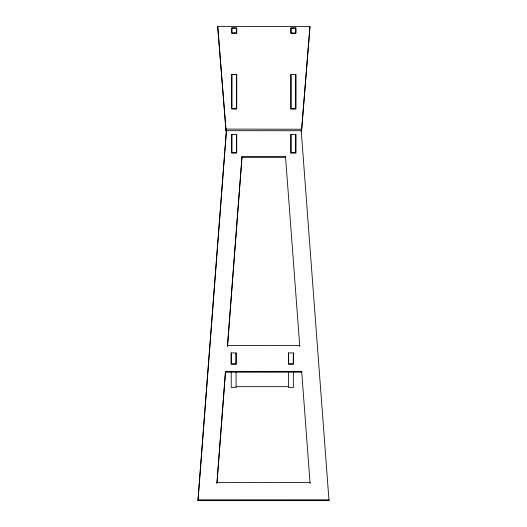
<?xml version="1.0" encoding="UTF-8"?>
<svg xmlns="http://www.w3.org/2000/svg" width="527" height="527" viewBox="0 0 527 527"><rect width="100%" height="100%" fill="white"/><g stroke="black" fill="none" stroke-linecap="round" stroke-linejoin="round"><path stroke-width="0.79" d="M231.201 352.925L231.195 363.999L236.056 363.999L236.07 352.925L231.201 352.925L231.221 364.071L236.089 364.071L236.089 352.965M231.808 134.398L231.788 152.856L236.656 152.85L236.669 134.398L231.808 134.398L231.808 152.902L236.669 152.902L236.669 134.398M288.486 352.958L288.486 364.065L293.355 364.065L293.355 352.958L288.467 352.912L288.46 363.986L293.322 363.986L293.335 352.912M290.944 134.385L290.93 152.843L295.792 152.843L295.812 134.385L290.944 134.385L290.944 152.889L295.812 152.889L295.812 134.385M290.957 74.57L290.944 108.931L295.812 108.937L295.825 74.577M301.213 129.22L301.53 131.151L309.975 26.495L217.704 26.35L226.043 131.032L226.353 129.102M226.043 131.032L217.704 26.35M301.53 131.151L309.975 26.495M197.987 499.846L226.366 130.709L301.22 130.696L329.013 500.63L198.014 500.65L197.987 499.846L328.986 499.82L329.013 500.63M198.014 500.65L223.679 166.782M223.81 165.142L224.752 152.843M224.877 151.196L226.327 132.33M216.959 482.495L225.503 371.383L301.681 371.37L310.067 483.285L310.041 482.475L216.959 482.495L216.986 483.299L225.503 371.383M227.486 345.541L242.018 156.545L285.522 156.539L299.771 346.338L299.738 345.528L227.486 345.541L227.519 346.344L242.018 156.545M242.045 157.349L285.555 157.342L285.522 156.539M225.53 372.187L301.714 372.174L301.681 371.37M236.089 386.666L288.486 386.666M226.057 129.102L301.543 129.22M301.22 130.696L301.253 131.5M293.355 371.66L293.355 387.411L288.486 387.411L288.486 371.588M236.089 371.66L236.089 387.417L231.221 387.417L231.221 371.673M231.821 74.478L231.808 108.839L236.669 108.845L236.682 74.485L231.821 74.478L231.808 108.845L236.669 108.845L236.669 74.478L231.808 74.478M231.834 28.089L231.834 33.069L236.669 33.082L236.669 27.931L231.808 27.931L231.808 33.082L236.702 33.076L236.702 28.096L231.834 28.089M290.976 28.181L290.976 33.273L295.838 33.28L295.838 28.188L290.976 28.181M295.812 27.918L290.944 27.918L290.944 33.076L295.812 33.076L295.812 27.918M295.812 74.465L290.944 74.465L290.944 108.832L295.812 108.832L295.812 74.465"/></g></svg>
